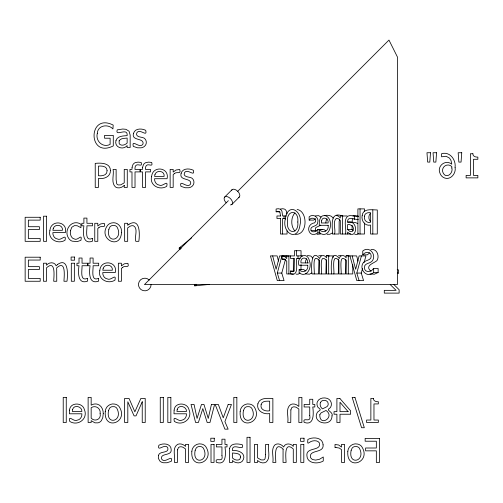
<?xml version="1.0" encoding="UTF-8"?>
<svg xmlns="http://www.w3.org/2000/svg" width="503" height="503" viewBox="0 0 503 503"><rect width="100%" height="100%" fill="white"/><g stroke="black" fill="none" stroke-linecap="round" stroke-linejoin="round"><path stroke-width="0.75" d="M300.983 269.841L301.039 264.572M307.717 265.238C308.911 270.394 302.573 274.21 299.241 269.533M328.126 225.306C329.32 230.468 322.983 234.285 319.65 229.607M305.44 262.912L305.642 260.793L306.597 258.693M325.85 222.98L326.051 220.867L327.007 218.767M319.009 259.548L318.651 273.94L312.036 273.94C311.338 271.28 310.345 246.74 319.688 258.517C320.16 254.707 325.177 254.606 326.516 257.901L326.516 255.901L333.137 255.901L333.137 257.467M326.246 259.548L325.894 273.94L319.273 273.94L319.323 260.516C311.326 251.733 314.991 272.136 314.18 273.94M338.651 259.548L338.299 273.94L326.516 273.94L326.516 260.472C318.537 251.814 322.272 272.18 321.423 273.94M345.894 259.548L345.536 273.94L338.921 273.94L338.965 260.516C330.968 251.733 334.633 272.136 333.829 273.94M279.586 280.599L277.304 273.066L281.938 255.901M278.486 261.095L277.134 255.901L270.425 255.901L277.291 280.599L284.057 280.599L281.774 273.066L285.402 259.63M359.092 280.599L356.803 273.066L361.443 255.901M349.931 255.901L356.797 280.599L363.562 280.599L361.28 273.066L362.487 268.589M364.097 262.616L365.914 255.901L359.123 255.901L355.64 269.256L352.169 255.901M339.789 219.113L339.148 221.421L339.06 234.014L332.445 234.014C332.64 226.174 329.251 210.694 342.901 216.114M370.126 213.63C368.309 215.8 368.473 219.572 370.497 221.565M352.961 218.83L352.32 219.842L352.094 222.144L355.244 222.54L357.784 223.495M300.058 272.884L298.147 274.21L296.173 274.16M362.927 254.832C364.845 251.45 371.302 251.198 371.183 255.996C371.541 260.271 366.391 260.013 363.952 261.975C357.878 268.212 366.668 279.121 373.66 272.507L378.137 272.507L378.137 268.495L373.503 268.495C371.616 272.255 364.216 273.041 364.449 267.596C364.059 263.163 369.554 263.71 371.855 261.409C377.281 255.555 369.567 245.219 362.757 251.003L362.757 254.832L367.397 254.832L369.479 253.003M224.671 197.057L231.971 189.757M228.362 200.672L144.455 284.579L397.395 284.579L397.395 56.933L388.964 40.07L237.73 191.297A5.162 2.98 45 0 0 231.55 190.43M231.971 204.363L239.277 197.057M309.257 220.088C311.357 216.045 318.324 219.119 314.658 222.835C309.716 223.238 306.767 228.746 309.955 232.801A6.885 4.867 -90 0 0 312.476 234.348L314.903 234.329L317.902 232.933L320.141 232.933M294.972 212.844C290.69 217.478 290.677 226.501 294.991 231.122M191.555 237.9L179.018 248.193L179.961 249.337M358.4 233.587L357.011 234.411L354.747 234.291M332.169 233.065L329.798 234.279L327.076 234.304M311.759 272.991L309.389 274.21L305.528 273.858M315.563 218.635L313.727 220.088L309.144 220.088L309.144 216.843C313.363 213.083 319.411 217.642 317.682 222.691C317.462 227.199 309.358 225.382 311.049 230.493L311.621 231.286C313.734 232.675 316.356 231.242 317.789 229.525L322.379 229.525M320.795 225.162L315.758 227.601L315.343 229.23L316.091 231.286M378.137 272.507L374.263 274.242L369.963 273.814M318.757 255.763L321.298 255.599M338.4 255.763L340.94 255.599M276.216 211.788L278.002 211.367L279.932 212.235L280.511 215.969M320.53 233.964L316.947 234.341M282.233 259.164L284.258 259.152L286.735 261.132L286.735 273.94L293.356 273.94M285.22 259.164L282.12 259.164L282.12 255.996L284.685 256.505L286.735 258.58L286.735 255.901L294.425 255.901L294.425 250.714L301.039 250.714L301.039 255.901M280.573 209.009L282.78 208.72L284.604 209.141A4.911 3.471 -90 0 1 286.44 211.361L286.993 213.838M315.419 215.906L318.581 215.63L321.015 217.07M326.428 255.581L327.491 255.398L329.314 256.052M346.07 255.581L347.139 255.398L348.956 256.052M352.961 215.825L355.181 215.536L358.507 216.183M333.143 218.082C330.949 214.435 325.831 215.058 322.304 215.957C319.229 217.925 319.254 222.062 319.286 225.306L328.176 225.306M307.346 255.518L310.854 256.052L312.734 258.008M209.336 284.415L194.623 285.867L194.479 284.39M370.9 249.557C376.936 248.224 379.847 256.31 376.898 260.68C373.528 263.44 364.266 265.71 371.063 271.337M279.831 211.788L276.103 211.788L276.103 209.009L278.31 208.72L280.133 209.141A4.911 3.471 -90 0 1 281.969 211.361L282.592 215.969L286.314 215.969M280.687 215.969L276.958 215.969L276.958 218.491L280.687 218.491M346.944 215.969L340.324 215.969L340.324 217.975L338.431 216.114L336.45 215.473M345.486 234.014C346.8 228.513 342.996 220.704 347.636 216.233C351.081 214.397 354.728 217.107 358.325 216.359M285.572 218.491L282.592 218.491L282.592 234.014M358.325 219.446C354.992 219.981 346.957 215.485 347.623 222.144C359.161 219.604 357.199 241.352 347.623 232.09L347.623 234.014M347.623 222.144L352.094 222.144M347.623 229.569L350.038 231.562L352.05 231.525L352.81 230.927C355.099 227.325 351.27 223.998 347.623 224.564L347.623 229.569L352.094 229.569L353.125 230.588M311.049 230.493L315.519 230.493M350.604 234.014L340.324 234.014L340.324 220.54L338.664 218.968A5.181 3.659 -90 0 0 336.287 218.447C332.276 221.993 335.985 229.462 334.589 234.014M286.408 255.901L279.618 255.901L276.134 269.256L272.664 255.901M302.492 255.901L296.569 255.901L296.569 250.714M282.12 255.996L288.294 256.052M300.297 258.416L296.569 258.416C295.745 261.893 299.612 277.216 290.47 273.777L290.47 271.048L294.198 271.048M308.44 262.912L300.97 262.912C299.92 256.316 308.226 256.53 307.717 262.912M307.767 265.238L298.876 265.238C296.317 256.725 307.27 250.595 309.49 261.063C312.275 267.609 306.641 278.423 299.115 272.84L299.115 269.533L303.711 269.533L305.359 270.903M277.304 273.066L281.774 273.066M356.803 273.066L361.28 273.066M295.525 234.316C307.679 235.316 308.15 211.185 297.122 209.462M324.404 215.473C335.004 217.189 330.716 240.503 319.524 232.914L319.524 229.607L324.121 229.607L325.768 230.978M397.232 269.526L398.627 270.017L398.627 273.437L397.433 272.777M290.596 271.048L292.318 271.633L293.501 271.35L294.123 270.501L294.425 258.416L290.47 258.416L290.47 255.901M390.227 284.604L396.106 290.35L384.286 290.35L384.286 293.111L399.124 293.111L399.124 289.734L393.792 284.421M180.231 247.199L181.181 248.363M179.288 247.973L180.231 249.123M357.991 261.095L356.64 255.901L346.158 255.901L346.158 257.901C344.819 254.606 339.808 254.707 339.33 258.517C329.987 246.74 330.98 271.28 331.678 273.94M196.038 284.22L196.183 285.71M194.824 284.352L194.969 285.83M373.66 268.495L373.66 272.507M372.817 209.965L372.817 234.014M364.518 211.235L364.518 208.883L357.903 208.883L357.903 234.014L364.518 234.014L364.518 223.018M360.047 208.883L360.047 234.014M354.602 216.359L354.602 219.446M352.779 264.528L352.779 273.94L346.158 273.94L346.158 260.472C338.179 251.814 341.914 272.18 341.065 273.94M352.094 225.281L352.094 229.569M348.309 255.901L348.309 273.94M342.474 215.969L342.474 234.014M328.666 255.901L328.666 273.94M317.902 229.525L317.902 232.933M298.021 255.901L298.021 258.416M293.356 258.253L293.356 271.589M288.885 255.901L288.885 273.94M287.062 230.908L287.062 234.014L280.441 234.014L280.441 218.491M284.038 215.969L284.038 218.491M226.218 202.816A5.162 2.98 45 0 1 225.093 196.748A5.162 2.98 45 0 1 231.55 199.98A5.162 2.98 45 0 1 230.431 204.922M237.73 191.297A5.162 2.98 45 0 1 238.604 197.478M151.12 284.509A6.325 6.325 0 0 1 143.16 290.621A6.325 6.325 0 0 1 139.318 281.347A6.325 6.325 0 0 1 149.265 280.039M221.942 455.485C223.772 463.81 214.485 456.234 216.353 462.27C226.545 466.111 225.878 453.09 224.979 446.909L227.029 446.909L227.029 444.388L224.979 444.388L224.979 439.201L221.942 439.201L221.942 444.388L216.353 444.388L216.353 446.909L221.942 446.909L221.942 455.485M309.729 415.553C311.558 423.884 302.278 416.308 304.139 422.338C314.331 426.179 313.665 413.158 312.765 406.977L314.815 406.977L314.815 404.456L312.765 404.456L312.765 399.275L309.729 399.275L309.729 404.456L304.139 404.456L304.139 406.977L309.729 406.977L309.729 415.553M283.07 449.663L283.044 462.427L286.081 462.427C285.943 457.963 283.73 440.509 293.287 448.959L293.287 462.427L296.324 462.427L296.324 444.388L293.287 444.388L293.287 446.387C290.935 443.231 285.113 442.835 283.629 447.004C281.705 444.476 277.989 442.822 275.097 444.721C270.444 449.217 273.978 456.9 272.808 462.427L275.845 462.427C275.65 457.887 273.544 440.446 283.114 449.009L283.07 449.663M297.814 221.999C299.122 234.612 286.163 234.618 287.477 221.999C286.138 209.349 299.159 209.317 297.814 221.999M265.634 454.662L265.056 458.698A2.333 2.333 0 0 1 263.264 459.956L261.057 459.88L257.53 457.856L257.53 444.388L254.493 444.388L254.493 462.427L257.53 462.427L257.53 460.427C259.737 462.647 263.383 463.835 266.2 462.043C271.073 457.686 267.527 449.889 268.671 444.388L265.634 444.388L265.634 454.662M285.258 219.157C281.793 232.889 297.694 242.628 300.033 224.797C303.498 211.071 287.628 201.389 285.258 219.157M177.565 449.839L177.446 462.427L174.409 462.427C175.673 456.988 171.586 447.934 177.704 444.325C180.464 443.2 183.513 444.432 185.55 446.387L185.55 444.388L188.587 444.388L188.587 462.427L185.55 462.427L185.55 448.959L183.205 447.381A5.181 5.181 0 0 0 179.841 446.859L178.471 447.525L177.565 449.839M290.872 409.907L290.753 422.501L287.716 422.501C288.98 417.062 284.893 408.008 291.011 404.399C293.765 403.268 296.82 404.5 298.857 406.462L298.857 397.37L301.894 397.37L301.894 422.501L298.857 422.501L298.857 409.027L296.512 407.455A5.181 5.181 0 0 0 293.148 406.933L291.778 407.6L290.872 409.907M451.845 168.002C453.398 172.994 446.853 178.949 443.445 173.566C440.106 167.977 446.683 162.167 451.782 166.48L451.845 168.002M103.26 413.617L102.775 417.647L101.399 420.596A5.791 5.791 0 0 1 97.972 422.847L94.941 422.834L91.162 420.659L91.162 422.501L88.126 422.501L88.126 397.37L91.162 397.37L91.162 405.185A8.193 8.193 0 0 1 97.136 404.129C101.298 405.104 103.385 409.643 103.26 413.617M70.433 230.795C69.999 233.908 70.81 238.221 74.4 238.994C77.751 241.069 82.517 232.738 80.939 240.315L77.192 241.616L72.199 241.163A6.985 6.985 0 0 1 68.546 238.114C63.196 230.034 72.118 218.491 80.939 224.263L80.939 227.67L77.21 225.746L74.438 225.614L71.772 227.287L70.433 230.795M455.089 167.304C456.447 174.076 449.349 181.552 442.898 177.087A7.652 7.652 0 0 1 440.1 173.491C436.447 166.235 445.57 158.929 451.782 164.192L451.065 160.69L449.594 158.175L446.167 156.276L441.571 156.791L441.571 153.704C449.77 151.214 456.083 159.696 455.089 167.304M69.515 410.152L69.389 413.793L81.888 413.793C82.083 416.679 80.31 419.804 77.248 420.168C73.928 422.375 67.974 414.032 69.728 421.401C77.695 426.607 88.402 418.829 84.397 409.624C82.725 402.18 70.055 401.998 69.515 410.152M97.318 133.289C95.243 140.865 102.694 148.159 110.119 144.43L110.119 138.212L104.561 138.212L104.561 135.401L113.288 135.401L113.288 145.895C87.635 158.973 87.704 112.194 113.188 125.077L112.917 128.938C108.107 123.619 97.657 125.247 97.318 133.289M105.272 411.347C103.517 431.675 129.629 422.25 119.029 406.462A7.193 7.193 0 0 0 114.904 404.116C110.251 402.978 105.548 406.6 105.272 411.347M121.531 232.323C120.494 250.94 97.312 238.749 107.629 225.294A7.193 7.193 0 0 1 111.754 222.948C117.362 221.521 122.141 226.91 121.531 232.323M132.088 167.254L131.987 169.385L129.937 169.385L129.937 171.9L131.987 171.9L131.987 187.424L135.024 187.424L135.024 171.9L139.953 171.9L139.953 169.385L134.93 169.385L135.131 166.858L135.747 165.644C137.828 162.985 142.839 167.895 141.167 162.419L138.048 162.129L135.464 162.557A4.911 4.911 0 0 0 132.874 164.77L132.088 167.254M142.619 167.254L142.519 169.385L140.469 169.385L140.469 171.9L142.519 171.9L142.519 187.424L145.556 187.424L145.556 171.9L150.485 171.9L150.485 169.385L145.461 169.385L145.663 166.858L146.279 165.644C148.354 162.985 153.371 167.895 151.699 162.419L148.58 162.129L145.996 162.557A4.911 4.911 0 0 0 143.399 164.77L142.619 167.254M174.12 410.152L173.988 413.793L186.487 413.793C186.682 416.679 184.909 419.804 181.853 420.168C178.527 422.375 172.579 414.032 174.327 421.401C182.293 426.607 193.001 418.829 188.996 409.624C187.323 402.18 174.654 401.998 174.12 410.152M191.844 451.273C190.096 471.6 216.208 462.175 205.608 446.387A7.193 7.193 0 0 0 201.483 444.042C196.824 442.904 192.121 446.532 191.844 451.273M240.17 411.347C238.422 431.675 264.534 422.25 253.933 406.462A7.193 7.193 0 0 0 249.809 404.116C245.15 402.978 240.447 406.6 240.17 411.347M347.825 451.273C346.077 471.6 372.189 462.175 361.588 446.387A7.193 7.193 0 0 0 357.457 444.042C352.804 442.904 348.101 446.532 347.825 451.273M364.512 216.133C363.48 219.962 366.706 223.357 370.554 222.32L370.554 212.706C368.051 212.341 364.637 213.065 364.512 216.133M49.929 230.324C47.464 239.239 57.977 244.754 65.032 240.233C66.78 232.87 60.825 241.207 57.505 239C54.443 238.636 52.677 235.511 52.865 232.625L65.371 232.625C68.056 221.163 50.916 219.195 49.929 230.324M99.833 270.256C97.375 279.165 107.887 284.679 114.942 280.165C116.69 272.796 110.735 281.133 107.416 278.926C104.354 278.561 102.587 275.437 102.775 272.557L115.281 272.557C117.96 261.088 100.826 259.12 99.833 270.256M151.629 176.415C149.171 185.33 159.677 190.844 166.732 186.324C168.486 178.961 162.532 187.298 159.212 185.091C156.15 184.727 154.383 181.602 154.572 178.716L167.071 178.716C169.756 167.254 152.623 165.286 151.629 176.415M362.217 215.359C360.959 220.471 364.857 226.407 370.554 225.048L370.554 234.014L377.288 234.014L377.288 209.965C372.371 209.952 363.078 208.028 362.217 215.359M430.493 152.736L429.795 162.092L427.663 162.092L426.972 152.736L430.493 152.736M436.566 152.736L435.868 162.092L433.737 162.092L433.045 152.736L436.566 152.736M461.748 152.736L461.05 162.092L458.855 162.092L458.164 152.736L461.748 152.736M229.557 448.519L229.437 462.427L232.461 462.427L232.461 460.509C235.36 463.634 241.654 464.043 243.364 459.497C245.986 452.863 237.68 449.845 232.461 450.556C231.512 441.741 244.98 452.191 242.327 444.771C238.095 443.633 230.644 442.772 229.557 448.519M323.089 444.822C324.114 453.813 308.421 449.053 310.571 457.711L312.344 459.478L315.595 460.1L319.455 459.289L323.266 456.988L323.266 460.993C317.814 464.344 307.138 463.691 306.905 455.58C305.943 446.708 321.524 451.556 319.418 442.954C317.632 440.182 313.74 440.377 311.024 441.489C307.666 443.237 307.421 444.979 307.842 439.49C313.042 436.591 322.775 437.365 323.089 444.822M110.409 170.624C110.622 176.836 103.637 179.364 98.425 178.458L98.425 187.424L95.23 187.424L95.23 163.374C100.707 162.783 110.528 162.783 110.409 170.624M100.128 413.554C101.531 419.345 94.771 422.256 91.162 418.106L91.162 407.707C95.476 404.745 101.065 408.411 100.128 413.554M332.018 415.862C331.949 427.921 311.106 423.155 317.437 412.177C320.851 409.335 321.448 410.373 317.896 407.223C316.909 405.525 316.651 403.406 317.443 401.583C319.109 398.087 323.655 397.263 327.063 398.351A6.91 6.91 0 0 1 330.282 400.671C332.005 402.985 331.798 406.619 329.496 408.48C325.089 410.033 333.86 412.234 332.018 415.862M261.12 404.619C259.85 409.788 265.666 411.617 269.671 410.806L269.671 401.199C266.678 401.143 261.887 400.803 261.12 404.619M321.58 220.867L321.379 222.98L328.126 222.98C329.169 218.572 322.241 215.68 321.58 220.867M133.509 133.364C131.094 141.261 144.311 137.545 143.015 143.977C139.922 149.466 131.27 138.375 133.314 146.417L137.558 147.813L140.991 147.825A6.885 6.885 0 0 0 144.556 146.285C147.675 143.801 146.543 137.992 142.343 137.464C140.029 137.011 135.364 136.508 136.753 133.006C139.488 127.712 147.693 137.879 145.7 130.327C141.833 128.303 134.879 128.19 133.509 133.364M181.143 173.29C178.722 181.193 191.945 177.471 190.643 183.903C187.55 189.398 178.898 178.301 180.948 186.343L185.192 187.738L188.625 187.757A6.885 6.885 0 0 0 192.19 186.211C195.302 183.727 194.177 177.917 189.977 177.396C187.663 176.937 182.991 176.44 184.387 172.938C187.116 167.644 195.327 177.804 193.334 170.253C189.461 168.228 182.514 168.115 181.143 173.29M257.876 403.846C256.115 410.7 263.729 414.874 269.671 413.535L269.671 422.501L272.871 422.501L272.871 398.451C267.822 398.382 259.554 397.32 257.876 403.846M108.862 229.267C105.668 244.823 124.059 240.365 117.117 227.111A4.081 4.081 0 0 0 114.596 225.514L112.364 225.514A4.112 4.112 0 0 0 109.824 227.111L108.862 229.267M108.585 410.435C105.36 426.035 123.776 421.47 116.834 408.279A4.112 4.112 0 0 0 114.294 406.682L112.062 406.682A4.081 4.081 0 0 0 109.541 408.279L108.585 410.435M195.158 450.361C191.939 465.96 210.348 461.402 203.407 448.204A4.112 4.112 0 0 0 200.873 446.607L198.641 446.607A4.081 4.081 0 0 0 196.12 448.204L195.158 450.361M243.49 410.435C240.264 426.035 258.68 421.47 251.739 408.279A4.112 4.112 0 0 0 249.199 406.682L246.967 406.682A4.081 4.081 0 0 0 244.445 408.279L243.49 410.435M351.138 450.361C347.919 465.96 366.329 461.402 359.387 448.204A4.112 4.112 0 0 0 356.847 446.607L354.621 446.607A4.081 4.081 0 0 0 352.094 448.204L351.138 450.361M319.807 414.774C319.449 427.33 335.564 416.974 326.013 410.467L321.096 412.869L319.807 414.774M116.004 140.532C113.948 147.209 123.16 150.586 127.146 145.574L127.146 147.498L130.164 147.498L130.164 135.156L129.07 131.214L125.92 129.309L122.782 129.019L117.274 129.843C114.621 137.256 128.089 126.806 127.146 135.628C123.26 135.948 117.356 135.867 116.004 140.532M72.633 409.354L72.344 411.467L81.888 411.467C82.253 406.449 74.079 404.311 72.633 409.354M177.232 409.354L176.943 411.467L186.487 411.467C186.858 406.449 178.678 404.311 177.232 409.354M158.458 455.435L158.326 458.359L160.017 461.22A6.885 6.885 0 0 0 163.582 462.76L167.015 462.741L171.259 461.345C173.302 453.31 164.651 464.401 161.557 458.906C160.149 452.574 172.083 456.41 171.177 449.456C171.02 443.445 162.947 442.854 158.873 445.262C156.879 452.813 165.085 442.646 167.82 447.94C169.178 453.775 159.545 450.55 158.458 455.435M240.667 457.001L239.793 459.346C237.447 461.006 234.348 459.761 232.461 457.988L232.461 452.977C235.316 453.36 240.421 453.033 240.667 457.001M107.082 170.706C107.353 175.396 101.964 176.207 98.425 175.729L98.425 166.122C101.763 165.776 107.328 166.135 107.082 170.706M119.136 140.846L119.154 143.43L119.815 144.411C122.154 146.077 125.253 144.833 127.146 143.053L127.146 138.048C124.448 138.501 120.651 138.023 119.136 140.846M320.386 402.576C319.663 404.877 320.524 407.505 322.524 408.882L326.919 406.663A3.446 3.446 0 0 0 328.208 403.859C328.27 399.778 321.826 399.024 320.386 402.576M53.318 228.293L52.865 230.305L62.41 230.305C63.29 224.753 55.047 223.489 53.318 228.293M103.228 268.218L102.775 270.23L112.32 270.23C113.2 264.679 104.957 263.415 103.228 268.218M155.025 174.384L154.572 176.39L164.116 176.39C164.997 170.844 156.747 169.58 155.025 174.384M211.43 404.456L208.248 418.433L203.966 404.456L201.464 404.456L197.069 418.433L194.064 404.456L191.014 404.456L195.585 422.501L198.396 422.501L202.803 408.593L207.179 422.501L209.977 422.501L214.592 404.456L211.43 404.456M228.18 404.456L223.25 417.817L218.34 404.456L215.177 404.456L224.885 429.153L228.129 429.153L224.898 421.627L231.455 404.456L228.18 404.456M142.236 401.778L136.017 415.88L134.075 415.88L127.812 401.778L127.812 422.501L124.612 422.501L124.612 398.451L129.051 398.451L134.854 411.838L140.859 398.451L145.222 398.451L145.222 422.501L142.236 422.501L142.236 401.778M57.518 264.49L56.16 265.836C54.676 261.667 48.854 262.063 46.502 265.226L46.502 263.22L43.465 263.22L43.465 281.259L46.502 281.259L46.502 267.791C56.059 259.341 53.846 276.801 53.708 281.259L56.745 281.259L56.682 267.841C66.251 259.284 64.145 276.719 63.95 281.259L66.981 281.259C67.804 275.682 68.861 256.675 57.518 264.49M98.915 227.608L97.802 228.525L97.802 241.333L94.765 241.333L94.765 223.294L97.802 223.294L97.802 225.973L100.701 223.898L104.328 223.389C106.202 228.903 101.147 224.96 98.915 227.608M174.29 173.692L173.177 174.616L173.177 187.424L170.14 187.424L170.14 169.385L173.177 169.385L173.177 172.064L176.075 169.989L179.703 169.48C181.577 174.994 176.522 171.051 174.29 173.692M122.499 267.533L121.386 268.451L121.386 281.259L118.35 281.259L118.35 263.22L121.386 263.22L121.386 265.898L124.285 263.824L127.907 263.314C129.787 268.828 124.731 264.886 122.499 267.533M129.032 224.225L127.68 225.294L127.68 223.294L124.643 223.294L124.643 241.333L127.68 241.333L127.68 227.865L130.032 226.287A5.181 5.181 0 0 1 133.396 225.765C138.583 228.406 134.238 237.007 135.791 241.333L138.828 241.333C139.696 235.178 140.651 217.441 129.032 224.225M124.235 185.418C122.028 187.638 118.381 188.832 115.564 187.034C110.691 182.683 114.238 174.887 113.093 169.385L116.13 169.385L116.13 179.653L116.709 183.696A2.333 2.333 0 0 0 118.494 184.953L120.701 184.878L124.235 182.853L124.235 169.385L127.272 169.385L127.272 187.424L124.235 187.424L124.235 185.418M92.345 238.441C84.347 241.868 87.22 229.638 86.931 225.809L92.521 225.809L92.521 223.294L86.931 223.294L86.931 218.107L83.894 218.107L83.894 223.294L81.844 223.294L81.844 225.809L83.894 225.809C82.995 231.99 82.329 245.011 92.521 241.17L92.345 238.441M87.447 278.373C79.449 281.793 82.329 269.564 82.039 265.741L87.629 265.741L87.629 263.22L82.039 263.22L82.039 258.033L79.002 258.033L79.002 263.22L76.946 263.22L76.946 265.741L79.002 265.741C78.103 271.922 77.437 284.943 87.629 281.102L87.447 278.373M98.513 278.373C90.515 281.793 93.395 269.564 93.099 265.741L98.689 265.741L98.689 263.22L93.099 263.22L93.099 258.033L90.062 258.033L90.062 263.22L88.012 263.22L88.012 265.741L90.062 265.741C89.163 271.922 88.503 284.943 98.689 281.102L98.513 278.373M335.891 447.525L335.011 447.651L335.011 444.482L338.632 444.992L341.531 447.066L341.531 444.388L344.568 444.388L344.568 462.427L341.531 462.427L341.531 449.619L339.242 448.035L335.891 447.525M472.889 153.742L470.387 153.742L470.387 175.415L466.124 175.415L466.124 177.873L477.85 177.873L477.85 175.415L473.486 175.415L473.486 159.294L477.85 159.294L477.85 157.099C475.668 157.232 472.782 156.458 472.889 153.742M46.565 216.202L43.528 216.202L43.528 241.333L46.565 241.333L46.565 216.202M40.19 217.283L25.15 217.283L25.15 241.333L40.19 241.333L40.19 238.491L28.35 238.491L28.35 229.557L39.379 229.557L39.379 226.715L28.35 226.715L28.35 220.125L40.19 220.125L40.19 217.283M74.557 257.052L71.105 257.052L71.105 260.202L74.557 260.202L74.557 257.052M40.19 257.209L25.15 257.209L25.15 281.259L40.19 281.259L40.19 278.417L28.35 278.417L28.35 269.489L39.379 269.489L39.379 266.647L28.35 266.647L28.35 260.051L40.19 260.051L40.19 257.209M74.35 263.22L71.313 263.22L71.313 281.259L74.35 281.259L74.35 263.22M66.258 397.37L63.221 397.37L63.221 422.501L66.258 422.501L66.258 397.37M163.299 397.37L160.262 397.37L160.262 422.501L163.299 422.501L163.299 397.37M170.857 397.37L167.82 397.37L167.82 422.501L170.857 422.501L170.857 397.37M236.85 397.37L233.813 397.37L233.813 422.501L236.85 422.501L236.85 397.37M354.942 397.37L352.163 397.37L361.575 427.732L364.31 427.732L354.942 397.37M339.871 398.451L336.897 398.451L336.897 411.649L334.036 411.649L334.036 414.233L336.897 414.233L336.897 422.501L339.997 422.501L339.997 414.233L350.629 414.233L350.629 410.838L339.871 398.451M373.371 398.37L370.868 398.37L370.868 420.043L366.599 420.043L366.599 422.501L378.325 422.501L378.325 420.043L373.968 420.043L373.968 403.928L378.325 403.928L378.325 401.727C376.143 401.859 373.257 401.092 373.371 398.37M348.107 411.649L339.997 411.649L339.997 402.249L348.107 411.649M250.035 437.296L246.998 437.296L246.998 462.427L250.035 462.427L250.035 437.296M214.253 438.22L210.801 438.22L210.801 441.364L214.253 441.364L214.253 438.22M304.026 438.22L300.574 438.22L300.574 441.364L304.026 441.364L304.026 438.22M379.539 438.377L365.147 438.377L365.147 441.219L376.338 441.219L376.338 448.003L365.618 448.003L365.618 450.845L376.338 450.845L376.338 462.427L379.539 462.427L379.539 438.377M214.045 444.388L211.009 444.388L211.009 462.427L214.045 462.427L214.045 444.388M303.818 444.388L300.781 444.388L300.781 462.427L303.818 462.427L303.818 444.388"/></g></svg>
